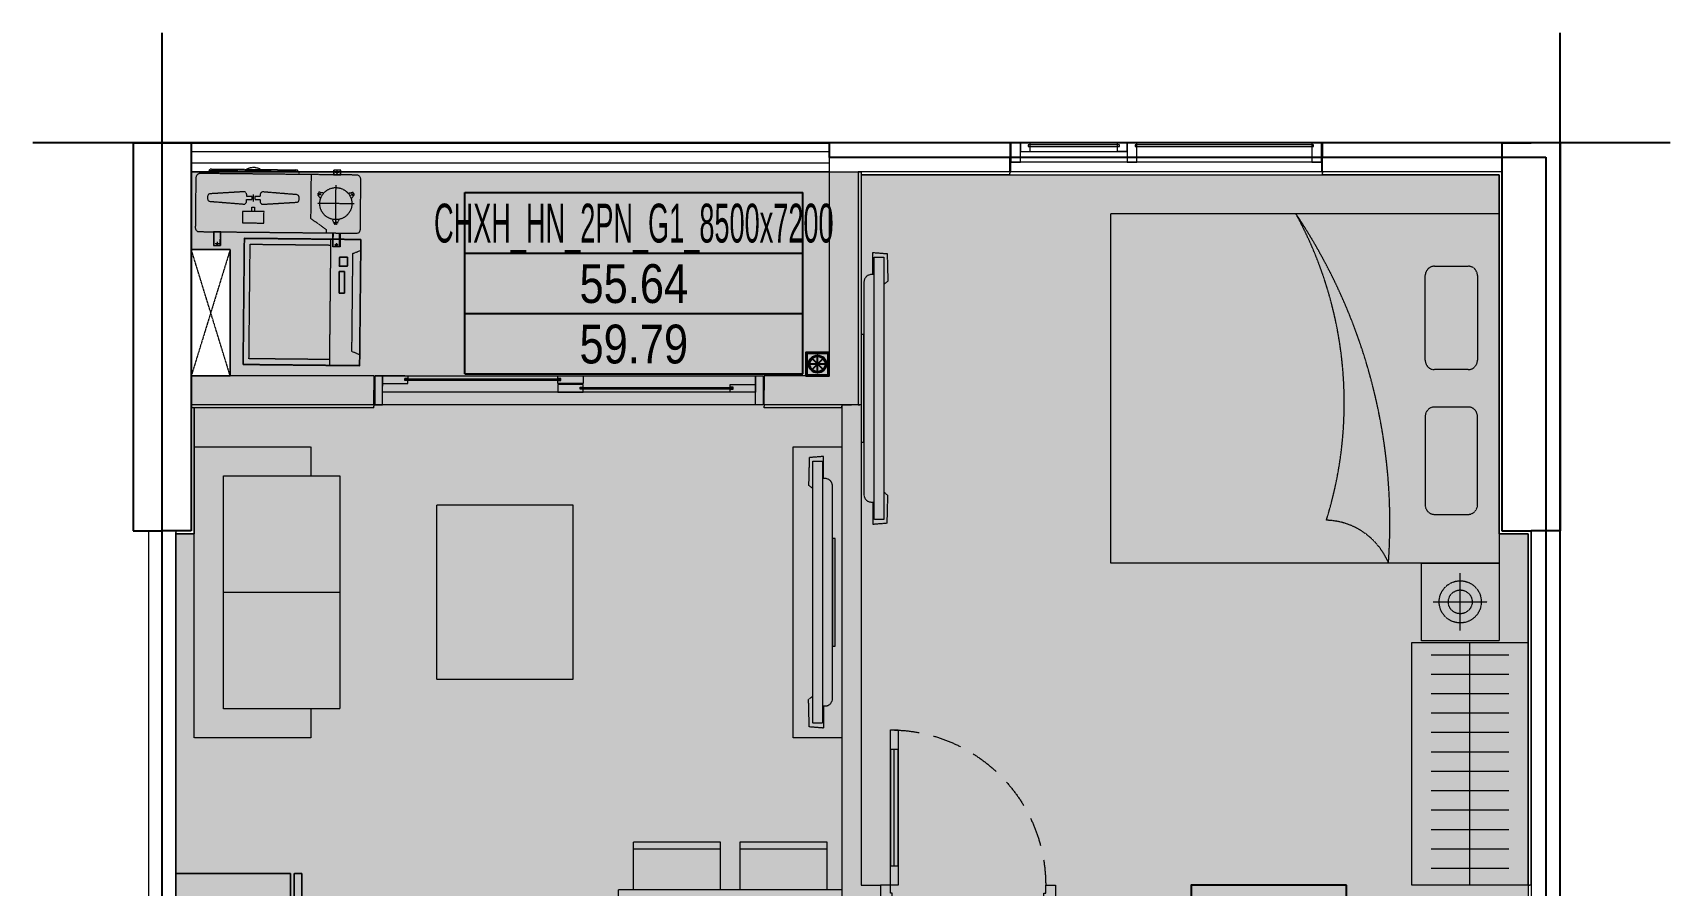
# Model space of a CAD drawing. Header units: millimetres. Extents: x -623 to 7810, y -754 to 8898.
# Drawn here: x -623 to 7810, y 4506 to 8898 of the extents above; entities that cross this region are included whole.
import ezdxf
from ezdxf.enums import TextEntityAlignment as Align

# ---------------------------------------------------------------- set-up
doc = ezdxf.new("R2010")
doc.units = ezdxf.units.MM
for name, pattern in [('3PN B$0$HIDDENX2', [0.75, 0.5, -0.25]), ('CONTINOUS', [0]), ('HIDDEN', [9.525, 6.35, -3.175]), ('HIDDENX2', [0.75, 0.5, -0.25])]:
    doc.linetypes.add(name, pattern=pattern)
doc.layers.get('0').update_dxf_attribs({"color": 231})
doc.layers.get('DefPoints').update_dxf_attribs({"color": 191})
for name, color, linetype in [('2PN A1$0$KT - Net Nhat', 8, 'Continuous'), ('A-CONC', 2, 'Continuous'), ('A-EQPM', 127, 'Continuous')]:
    doc.layers.add(name, color=color, linetype=linetype)
doc.layers.add('A-AREA-WALL-CENTER', color=210, linetype='Continuous', plot=False)
for name, color, linetype, lineweight in [('A-Dien tich TT', 152, 'HIDDENX2', 5), ('A-DOOR', 142, 'Continuous', 9), ('A-FNSH', 253, 'Continuous', 9), ('A-FURN', 251, 'HIDDEN', 5), ('A-HIDD', 45, 'HIDDEN', 9), ('A-PATT', 252, 'Continuous', 9), ('A-RAIL', 153, 'Continuous', 9), ('A-WALL-INT', 31, 'Continuous', 20), ('A-WALL-PRTN', 6, 'Continuous', 9)]:
    doc.layers.add(name, color=color, linetype=linetype, lineweight=lineweight)
doc.styles.add('VTK_Arial', font='arial.ttf', dxfattribs={"width": 0.8})

# ---------------------------------------------------------------- blocks, each defined once
blk = doc.blocks.new('DT-CAN')
at = {"layer": 'DefPoints'}
for p, q in [((-870.7, 0), (870.7, 0)), ((-870.7, -934.4), (-870.7, 0)), ((870.7, -934.4), (870.7, 0)), ((-870.7, -311.5), (870.7, -311.5)), ((-870.7, -622.9), (870.7, -622.9)), ((-870.7, -934.4), (870.7, -934.4))]:
    blk.add_line(p, q, dxfattribs=at)
at = {"layer": 'DefPoints', "color": 7, "style": 'VTK_Arial', "width": 0.5}
blk.add_attdef('LOAICAN', text='', height=200, dxfattribs=at).set_placement((0, -257.5), align=Align.CENTER)
at = {"layer": 'DefPoints', "color": 5, "style": 'VTK_Arial', "width": 0.8}
blk.add_attdef('DT-TT', text='', height=200, dxfattribs=at).set_placement((0, -569), align=Align.CENTER)
at = {"layer": 'DefPoints', "color": 6, "style": 'VTK_Arial', "width": 0.8}
blk.add_attdef('DT-TIM', text='', height=200, dxfattribs=at).set_placement((0, -880.4), align=Align.CENTER)
blk = doc.blocks.new('E-CHUNG-MAYGIAT-01')
at = {"linetype": 'HIDDEN', "ltscale": 0.3}
for p, q in [((325, 235), (-325, 235)), ((-325, 235), (-325, -365)), ((-325, 235), (-325, -209.2)), ((-325, 235), (325, 235)), ((-295, 205), (295, 205)), ((-295, -209.2), (-295, 205)), ((295, 205), (295, -209.2)), ((325, -365), (325, 235)), ((325, 235), (325, -209.2)), ((-325, -365), (-325, -209.2)), ((325, -209.2), (-325, -209.2)), ((295, -209.2), (-295, -209.2)), ((325, -365), (325, -209.2)), ((-268.8, -365), (-252.7, -324.6)), ((-252.7, -324.6), (252.7, -324.6)), ((48.1, -255.4), (48.1, -283.1)), ((158.8, -255.4), (48.1, -255.4)), ((48.1, -283.1), (158.8, -283.1)), ((158.8, -283.1), (158.8, -255.4)), ((186.5, -255.4), (186.5, -296.9)), ((232.7, -255.4), (186.5, -255.4)), ((186.5, -296.9), (232.7, -296.9)), ((232.7, -296.9), (232.7, -255.4)), ((252.7, -324.6), (268.8, -365)), ((-325, -365), (325, -365)), ((-325, -365), (325, -365))]:
    blk.add_line(p, q, dxfattribs=at)
for points in [[(325, -365), (-325, -365), (-325, 235), (325, 235)], [(325, -365), (-325, -365), (-325, -209.2), (-325, 235), (325, 235), (325, -209.2)], [(-295, -209.2), (-295, 205), (295, 205), (295, -209.2)], [(158.8, -283.1), (48.1, -283.1), (48.1, -255.4), (158.8, -255.4)], [(232.7, -296.9), (186.5, -296.9), (186.5, -255.4), (232.7, -255.4)]]:
    blk.add_lwpolyline(points, close=True, dxfattribs=at)
blk = doc.blocks.new('F-PN-GIUONG-2000X1800')
at = {"linetype": 'HIDDEN', "ltscale": 0.3}
for p, q in [((332.5, -250.5), (159.2, -250.5)), ((111.4, -298.4), (111.4, -755.8)), ((380.4, -755.8), (380.4, -298.4)), ((159.2, -803.7), (332.5, -803.7)), ((159.2, -996.3), (332.5, -996.3)), ((111.4, -1481), (111.4, -1044.2)), ((380.4, -1044.2), (380.4, -1481)), ((332.5, -1528.8), (159.2, -1528.8))]:
    blk.add_line(p, q, dxfattribs=at)
blk.add_lwpolyline([(2000, 0), (2000, -1800), (0, -1800), (0, 0), (2000, 0)], dxfattribs=at)
for centre, radius, start, end in [((3425.4, -206.5), 2863.1, 175.86471, 213.81984), ((898.8, 135.1), 355.7, 202.32224, 268.49672), ((159.2, -298.4), 47.8, 90, 180), ((332.5, -298.4), 47.8, 0, 90), ((2827.6, -825.1), 2030.2, 162.67464, 208.69937), ((159.2, -755.8), 47.8, 180, 270), ((332.5, -755.8), 47.8, 270, 0), ((159.2, -1044.2), 47.8, 90, 180), ((332.5, -1044.2), 47.8, 0, 90), ((159.2, -1481), 47.8, 180, 270), ((332.5, -1481), 47.8, 270, 0)]:
    blk.add_arc(centre, radius, start, end, dxfattribs=at)
blk = doc.blocks.new('E-CHUNG-CUCNONG-DH')
at = {"linetype": 'HIDDEN', "ltscale": 0.3}
for p, q in [((292.8, 313.7), (311.7, 313.7)), ((302.2, 304.3), (302.2, 323.2)), ((-127.5, 157.6), (-127.5, 194.3)), ((221.4, 195.2), (205, 204.7)), ((217.9, 208.1), (208.5, 191.8)), ((297.5, 56.8), (297.5, 245.7)), ((373.6, 195.2), (390, 204.7)), ((386.5, 191.8), (377.1, 208.1)), ((391.9, 151.3), (203.1, 151.3)), ((288.1, 53.9), (306.9, 53.9)), ((297.5, 63.4), (297.5, 44.5)), ((-302.2, -61.4), (-321.1, -61.4)), ((-311.7, -51.9), (-311.7, -70.8)), ((292.8, -61.4), (311.7, -61.4)), ((302.2, -51.9), (302.2, -70.8))]:
    blk.add_line(p, q, dxfattribs=at)
blk.add_lwpolyline([(-406.1, 0), (406.1, 0, 0.414214), (425, 18.9), (425, 275.9, 0.414214), (401.4, 299.6), (-401.4, 299.6, 0.414214), (-425, 275.9), (-425, 18.9, 0.414214)], format="xyb", close=True, dxfattribs=at)
for points in [[(-363.6, 299.6), (-357.7, 314.3, -0.306678), (-344.6, 323.2), (89.6, 323.2, -0.306678), (102.7, 314.3), (108.6, 299.6)], [(219, 177.2), (205.8, 194.1, -0.677033), (214.5, 209.3), (235.8, 206.2)], [(359.2, 206.2), (380.5, 209.3, -0.677033), (389.2, 194.1), (376, 177.2)], [(314.2, 70.4), (306.3, 50.4, -0.677033), (288.7, 50.4), (280.8, 70.4)]]:
    blk.add_lwpolyline(points, format="xyb", dxfattribs=at)
for points in [[(102.7, 314.3), (-357.7, 314.3)], [(250.3, 0), (250.3, 16.2), (170, 72.6), (170, 299.6)], [(286.2, 323.2), (286.2, 299.6)], [(318.3, 323.2), (318.3, 299.6)], [(-134.4, 106.2), (-134.4, 128.2), (-120.6, 128.2), (-120.6, 106.2)], [(-327.7, -70.8), (-327.7, 0)], [(-295.6, -70.8), (-295.6, 0)], [(286.2, -70.8), (286.2, 0)], [(318.3, -70.8), (318.3, 0)]]:
    blk.add_lwpolyline(points, dxfattribs=at)
for points in [[(283.3, 299.6), (321.1, 299.6), (321.1, 323.2), (283.3, 323.2)], [(-182.9, 47.4), (-72.1, 47.4), (-72.1, 106.2), (-182.9, 106.2)], [(283.3, 0), (321.1, 0), (321.1, -70.8), (283.3, -70.8)], [(-292.8, 0), (-330.6, 0), (-330.6, -70.8), (-292.8, -70.8)]]:
    blk.add_lwpolyline(points, close=True, dxfattribs=at)
for centre, radius in [((302.2, 313.7), 4.72), ((297.5, 151.3), 82.6), ((-311.7, -61.4), 4.72), ((302.2, -61.4), 4.72)]:
    blk.add_circle(centre, radius, dxfattribs=at)
blk.add_arc((-127.5, 257.1), 75.6, 61.04446, 118.95554, dxfattribs=at)
for points, weights, knots in [([(-162.1, 193.1), (-162.1, 188.2), (-162.1, 183.3), (-148.2, 183.3), (-134.3, 183.3), (-134.3, 175.9), (-134.3, 168.6), (-148.2, 168.6), (-162.1, 168.6), (-162.1, 163.7), (-162.1, 158.8), (-162.1, 152.4), (-166.6, 148), (-171, 143.6), (-177.1, 144.2), (-264, 150.3), (-350.9, 156.5), (-363.6, 157.6), (-363.6, 171.1), (-363.6, 175.9), (-363.6, 180.7), (-363.6, 194.3), (-350.9, 195.4), (-264, 201.6), (-177.1, 207.7), (-171, 208.2), (-166.6, 203.9), (-162.1, 199.5), (-162.1, 193.1)], [1, 1, 1, 1, 1, 1, 1, 1, 1, 1, 1, 0.916058650995, 1, 0.916058650995, 1, 1, 1, 0.734760240583, 1, 1, 1, 0.734760240583, 1, 1, 1, 0.916058650995, 1, 0.916058650995, 1], [0, 0, 0, 1, 1, 2, 2, 3, 3, 4, 4, 5, 5, 5.825313, 5.825313, 6.650626, 6.650626, 7.650626, 7.650626, 9.141593, 9.141593, 10.141593, 10.141593, 11.632559, 11.632559, 12.632559, 12.632559, 13.457872, 13.457872, 14.283185, 14.283185, 14.283185]), ([(95.9, 156.5), (9, 150.3), (-77.9, 144.2), (-84, 143.6), (-88.4, 148), (-92.9, 152.4), (-92.9, 158.8), (-92.9, 163.7), (-92.9, 168.6), (-106.8, 168.6), (-120.7, 168.6), (-120.7, 175.9), (-120.7, 183.3), (-106.8, 183.3), (-92.9, 183.3), (-92.9, 188.2), (-92.9, 193.1), (-92.9, 199.5), (-88.4, 203.9), (-84, 208.2), (-77.9, 207.7), (9, 201.6), (95.9, 195.4), (108.6, 194.3), (108.6, 180.7), (108.6, 175.9), (108.6, 171.1), (108.6, 157.6), (95.9, 156.5)], [1, 1, 1, 0.916058650995, 1, 0.916058650995, 1, 1, 1, 1, 1, 1, 1, 1, 1, 1, 1, 0.916058650995, 1, 0.916058650995, 1, 1, 1, 0.734760240583, 1, 1, 1, 0.734760240583, 1], [0, 0, 0, 1, 1, 1.825313, 1.825313, 2.650626, 2.650626, 3.650626, 3.650626, 4.650626, 4.650626, 5.650626, 5.650626, 6.650626, 6.650626, 7.650626, 7.650626, 8.475939, 8.475939, 9.301253, 9.301253, 10.301253, 10.301253, 11.792219, 11.792219, 12.792219, 12.792219, 14.283185, 14.283185, 14.283185])]:
    blk.add_rational_spline(points, weights, degree=2, knots=knots, dxfattribs=at)
blk = doc.blocks.new('*U21')
at = {"linetype": 'HIDDEN', "ltscale": 0.3}
for p, q in [((-750, -150), (-750, -1350)), ((-150, -150), (-750, -150)), ((-150, -1350), (-150, -150)), ((-150, -750), (-750, -750)), ((-750, -1350), (-150, -1350))]:
    blk.add_line(p, q, dxfattribs=at)
blk.add_lwpolyline([(-600, -1350), (-600, -1500), (0, -1500), (0, 0), (-600, 0), (-600, -150)], dxfattribs=at)
blk = doc.blocks.new('*U22')
blk.add_line((3285, 150), (0, 150))
for points in [[(0, 150), (3285, 150), (3285, 0), (0, 0)], [(0, 105), (3285, 105), (3285, 45), (0, 45)]]:
    blk.add_lwpolyline(points, close=True)
blk = doc.blocks.new('*U23')
blk.add_line((-100, -70), (-700, -70))
for points in [[(100, 0), (100, -60), (40, -60), (40, -50), (0, -50), (0, 0)], [(0, -50), (-800, -50), (-800, -90), (0, -90)], [(-100, -50), (-100, -90), (-700, -90), (-700, -50)], [(100, -900), (100, -840), (40, -840), (40, -850), (0, -850), (0, -900)]]:
    blk.add_lwpolyline(points, close=True)
at = {"linetype": '3PN B$0$HIDDENX2', "ltscale": 300}
blk.add_arc((0, -50), 800, 180, 270, dxfattribs=at)
blk = doc.blocks.new('*U10')
at = {"linetype": 'HIDDEN', "ltscale": 0.3}
for p, q in [((75, 644.4), (75, 400)), ((525, 644.4), (75, 644.4)), ((75, 608.9), (525, 608.9)), ((525, 400), (525, 644.4)), ((1075, 644.4), (625, 644.4)), ((625, 644.4), (625, 400)), ((625, 608.9), (1075, 608.9)), ((1075, 400), (1075, 644.4)), ((1150, 400), (0, 400)), ((0, 400), (0, -400)), ((1150, -400), (1150, 400)), ((0, -400), (1150, -400)), ((75, -644.4), (75, -400)), ((525, -400), (525, -644.4)), ((625, -644.4), (625, -400)), ((1075, -400), (1075, -644.4)), ((525, -608.9), (75, -608.9)), ((525, -644.4), (75, -644.4)), ((1075, -608.9), (625, -608.9)), ((1075, -644.4), (625, -644.4))]:
    blk.add_line(p, q, dxfattribs=at)
blk = doc.blocks.new('*U26')
at = {"linetype": 'HIDDEN', "ltscale": 0.3}
for points in [[(1500, 0), (1500, -250), (0, -250), (0, 0)], [(473.1, -33.8), (473.1, -48), (1026.9, -48), (1026.9, -33.8)], [(1425, -100), (1425, -150), (75, -150), (75, -100)]]:
    blk.add_lwpolyline(points, close=True, dxfattribs=at)
blk.add_lwpolyline([(1335.8, -100), (1335.8, -86.3, 0.414214), (1297.4, -48), (202.6, -48, 0.414214), (164.2, -86.3), (164.2, -100)], format="xyb", close=True, dxfattribs=at)
for points in [[(164.2, -93.8), (50.4, -93.8), (56.3, -167.7), (198.5, -171.1), (215.2, -150)], [(1335.8, -93.8), (1449.6, -93.8), (1443.7, -167.7), (1301.5, -171.1), (1284.8, -150)]]:
    blk.add_lwpolyline(points, dxfattribs=at)
blk = doc.blocks.new('F-PK-TV-01')
at = {"linetype": 'HIDDEN', "ltscale": 0.3}
for points in [[(0, -113.8), (0, 0), (-73.9, -5.9), (-77.3, -148.1), (-56.2, -164.8)], [(0, -1285.4), (0, -1399.2), (-73.9, -1393.3), (-77.3, -1251.1), (-56.2, -1234.4)]]:
    blk.add_lwpolyline(points, dxfattribs=at)
for points in [[(-6.2, -1374.6), (-56.2, -1374.6), (-56.2, -24.6), (-6.2, -24.6)], [(60, -422.7), (45.8, -422.7), (45.8, -976.5), (60, -976.5)]]:
    blk.add_lwpolyline(points, close=True, dxfattribs=at)
blk.add_lwpolyline([(-6.2, -1285.4), (7.4, -1285.4, 0.414214), (45.8, -1247), (45.8, -152.2, 0.414214), (7.4, -113.8), (-6.2, -113.8)], format="xyb", close=True, dxfattribs=at)
blk = doc.blocks.new('*U29')
at = {"linetype": 'HIDDEN', "ltscale": 0.3}
blk.add_line((1960, 85), (40, 85), dxfattribs=at)
for p, q in [((158.1, 15.5), (158.1, 24.5)), ((1060.6, 60.5), (1060.6, 69.5))]:
    blk.add_line(p, q)
blk.add_lwpolyline([(0, 0), (2000, 0), (2000, 150), (0, 150)], close=True)
for points in [[(40, 54.5), (40, 0), (0, 0), (0, 150), (40, 150), (40, 0), (40, 0), (40, 54.5)], [(1072.5, 45), (942.5, 45), (942.5, 45), (942.5, 45), (942.5, 85), (1057.5, 85), (1064.5, 85), (1072.5, 85), (1072.5, 70), (1057.5, 70), (1057.5, 60), (1072.5, 60), (1072.5, 45)], [(1960, 45), (1960, 45), (1960, 85), (1845.5, 85), (1838.5, 85), (1830.5, 85), (1830.5, 70), (1845.5, 70), (1845.5, 60)], [(1960, 54.5), (1960, 0), (2000, 0), (2000, 150), (1960, 150), (1960, 0), (1960, 0), (1960, 54.5)], [(155, 0), (40, 0), (40, 10), (40, 10), (40, 40), (155, 40), (162, 40), (170, 40), (170, 25), (155, 25), (155, 15)], [(155, 0), (162, 0), (170, 0), (170, 15), (155, 15)], [(158.1, 15.5), (954, 15.5), (954, 24.5), (158.1, 24.5)], [(942.5, 0), (1072.5, 0), (1072.5, 0), (1072.5, 0), (1072.5, 40), (957.5, 40), (950.5, 40), (942.5, 40), (942.5, 25), (957.5, 25), (957.5, 15), (942.5, 15), (942.5, 0)], [(1060.6, 60.5), (1842, 60.5), (1842, 69.5), (1060.6, 69.5)], [(1845.5, 60), (1830.5, 60), (1830.5, 45), (1960, 45), (1960, 45), (1960, 45), (1960, 45)]]:
    blk.add_lwpolyline(points)
blk = doc.blocks.new('*U30')
blk.add_line((0, -150), (1600, -150))
at = {"ltscale": 2000}
for points in [[(0, 0), (0, -150), (-5, -150), (-5, 0)], [(1605, 0), (1605, -150), (1600, -150), (1600, 0)]]:
    blk.add_lwpolyline(points, close=True, dxfattribs=at)
for points in [[(1600, 0), (0, 0), (0, -100), (1600, -100)], [(0, 0), (50, 0), (50, -100), (0, -100)], [(950, 0), (1000, 0), (1000, -100), (950, -100)], [(1000, 0), (1550, 0), (1550, -45), (1000, -45)], [(1050, 0), (1000, 0), (1000, -45), (1050, -45)], [(1500, 0), (1550, 0), (1550, -45), (1500, -45)], [(1550, 0), (1600, 0), (1600, -100), (1550, -100)], [(40, -10), (960, -10), (960, -20), (40, -20)], [(1040, -10), (1510, -10), (1510, -20), (1040, -20)]]:
    blk.add_lwpolyline(points, close=True)
blk = doc.blocks.new('F-PN-DONGIUONG-01')
at = {"linetype": 'HIDDEN', "ltscale": 0.3}
for p, q in [((-200, -348.1), (-200, -51.9)), ((-338.8, -200), (-61.2, -200))]:
    blk.add_line(p, q, dxfattribs=at)
blk.add_lwpolyline([(0, -400), (-400, -400), (-400, 0), (0, 0)], close=True, dxfattribs=at)
for radius in [108.5, 61.3]:
    blk.add_circle((-200, -200), radius, dxfattribs=at)
blk = doc.blocks.new('*U34')
at = {"linetype": 'HIDDEN', "ltscale": 0.3}
for p, q in [((86.1, 499.5), (86.1, 101.1)), ((186.1, 499.5), (186.1, 101.1)), ((286.1, 499.5), (286.1, 101.1)), ((386.1, 499.5), (386.1, 101.1)), ((486.1, 499.5), (486.1, 101.1)), ((586.1, 499.5), (586.1, 101.1)), ((686.1, 499.5), (686.1, 101.1)), ((786.1, 499.5), (786.1, 101.1)), ((886.1, 499.5), (886.1, 101.1)), ((986.1, 499.5), (986.1, 101.1)), ((1086.1, 499.5), (1086.1, 101.1)), ((1186.1, 499.5), (1186.1, 101.1)), ((0, 300), (1250, 300))]:
    blk.add_line(p, q, dxfattribs=at)
blk.add_lwpolyline([(0, 0), (1250, 0), (1250, 600), (0, 600)], close=True, dxfattribs=at)
blk = doc.blocks.new('E-CHUNG-TULANH-01')
at = {"linetype": 'HIDDEN', "ltscale": 0.3}
for p, q in [((300, 650), (0, 650)), ((0, 650), (0, 610)), ((0, 650), (555, 650)), ((0, 610), (0, 650)), ((0, 610), (650, 610)), ((650, 610), (0, 610)), ((310, 650), (300, 650)), ((555, 650), (310, 650)), ((615, 660), (555, 660)), ((555, 660), (555, 650)), ((555, 660), (555, 640)), ((615, 660), (555, 660)), ((555, 640), (615, 640)), ((615, 650), (615, 660)), ((615, 640), (615, 660)), ((650, 650), (615, 650)), ((650, 610), (650, 650)), ((650, 650), (650, 610)), ((0, 590), (0, 0)), ((650, 590), (0, 590)), ((0, 590), (650, 590)), ((0, 0), (0, 590)), ((650, 0), (650, 590)), ((650, 590), (650, 0))]:
    blk.add_line(p, q, dxfattribs=at)
blk.add_lwpolyline([(0, 0), (650, 0), (650, 590), (0, 590)], close=True, dxfattribs=at)
blk = doc.blocks.new('E-CHUNG-GATHOATSAN-01')
at = {"ltscale": 2}
for p, q in [((88.3, 88.3), (31.7, 31.7)), ((88.3, 31.7), (31.7, 88.3)), ((60, 20), (60, 100)), ((100, 60), (20, 60))]:
    blk.add_line(p, q, dxfattribs=at)
for points in [[(120, 120), (0, 120), (0, 0), (120, 0)], [(115, 115), (5, 115), (5, 5), (115, 5)]]:
    blk.add_lwpolyline(points, close=True, dxfattribs=at)
for radius in [45, 40]:
    blk.add_circle((60, 60), radius, dxfattribs=at)
blk = doc.blocks.new('F-PK-BANSOAN-01')
at = {"linetype": 'HIDDEN', "ltscale": 0.3}
blk.add_lwpolyline([(-700, -900), (-700, 0), (0, 0), (0, -900)], close=True, dxfattribs=at)

msp = doc.modelspace()

# ---------------------------------------------------------------- hatches: boundary and pattern name
at = {"layer": 'A-PATT', "ltscale": 0.3, "true_color": 0xeecdb4}
h = msp.add_hatch(color=254, dxfattribs=at)
h.dxf.hatch_style = 1
h.paths.add_polyline_path([(193.4, 7131.1), (393.4, 7131.1), (393.4, 7781.1), (193.4, 7781.1), (193.4, 8181.1), (1293.4, 8181.1), (1293.4, 8181.1), (3643.4, 8181), (3643.4, 8166), (6928.4, 8166.1), (6928.4, 6316.1), (7078.4, 6316.1), (7078.4, 146.1), (5228.4, 146.1), (5228.4, -28.9), (2123.4, -28.9), (2123.4, -13.9), (208.4, -13.9), (208.4, 906.1), (588.4, 906.1), (588.4, 1916.1), (113.4, 1916.1), (113.4, 6316.1), (208.4, 6316.1), (208.4, 6966.1), (193.4, 6966.2)])

# ---------------------------------------------------------------- linework, layer by layer
at = {"layer": '2PN A1$0$KT - Net Nhat'}
msp.add_lwpolyline([(6143.4, 4506.1), (5343.4, 4506.1), (5343.4, 4381.1), (6143.4, 4381.1)], close=True, dxfattribs=at)
at = {"layer": 'A-AREA-WALL-CENTER'}
msp.add_lwpolyline([(7168.4, 8256.1), (7168.4, -98.9), (43.4, -98.9), (43.4, 1831.1), (43.4, 1831.1), (43.4, 2498.5), (43.4, 2498.5), (43.4, 8181.1), (43.4, 8181.1), (43.4, 8181.1), (43.4, 8181.1), (43.4, 8331.1), (3478.4, 8331), (3478.4, 8256.1)], close=True, dxfattribs=at)
at = {"layer": 'A-CONC'}
for p, q in [((-106.6, 8331.1), (43.4, 8331.1)), ((-106.6, 8331.1), (-106.6, 6331.1)), ((193.4, 8331.1), (43.4, 8331.1)), ((193.4, 8331.1), (193.4, 6331.1)), ((6943.4, 8331.1), (7093.4, 8331.1)), ((6943.4, 8331.1), (6943.4, 6331.1)), ((7243.4, 8331.1), (7093.4, 8331.1)), ((7243.4, 8331.1), (7243.4, 6331.1)), ((-106.6, 6331.1), (43.4, 6331.1)), ((193.4, 6331.1), (43.4, 6331.1)), ((6943.4, 6331.1), (7093.4, 6331.1)), ((7243.4, 6331.1), (7093.4, 6331.1))]:
    msp.add_line(p, q, dxfattribs=at)
at = {"layer": 'A-Dien tich TT', "linetype": 'CONTINOUS'}
msp.add_lwpolyline([(113.4, 1916.1), (113.4, 6316.1), (208.4, 6316.1), (208.4, 6966.1), (193.4, 6966.2), (193.4, 7131.1), (393.4, 7131.1), (393.4, 7781.1), (193.4, 7781.1), (193.4, 8181.1), (1293.4, 8181.1), (1293.4, 8181.1), (3643.4, 8181), (3643.4, 8181), (3643.4, 8166), (6928.4, 8166.1), (6928.4, 6316.1), (7078.4, 6316.1), (7078.4, 146.1)], dxfattribs=at)
at = {"layer": 'A-FNSH'}
for p, q in [((4408.4, 8181), (3628.4, 8181)), ((3628.4, 8181), (3628.4, 6981)), ((4408.4, 8181), (4408.4, 8173.5)), ((6943.4, 8181.1), (6018.4, 8181.1)), ((6018.4, 8181.1), (6018.4, 8173.6)), ((6943.4, 6331.1), (6943.4, 8181.1)), ((4408.4, 8166), (3643.4, 8166)), ((3643.4, 8166), (3643.4, 6981)), ((4408.4, 8166), (4408.4, 8173.5)), ((6018.4, 8166.1), (6018.4, 8173.6)), ((6928.4, 8166.1), (6018.4, 8166.1)), ((6928.4, 6316.1), (6928.4, 8166.1)), ((1133.4, 6981.1), (193.4, 6981.1)), ((193.4, 6981.1), (193.4, 6331.1)), ((1133.4, 6966.1), (208.4, 6966.1)), ((208.4, 6966.1), (208.4, 6316.1)), ((1133.4, 6981.1), (1133.4, 6973.6)), ((1133.4, 6966.1), (1133.4, 6973.6)), ((3543.4, 6981), (3143.4, 6981)), ((3143.4, 6981), (3143.4, 6973.5)), ((3143.4, 6966), (3143.4, 6973.5)), ((3543.4, 6966), (3143.4, 6966)), ((3543.4, 6981), (3543.4, 6973.5)), ((3543.4, 6966), (3543.4, 6973.5)), ((3628.4, 6981), (3635.9, 6981)), ((3643.4, 6981), (3635.9, 6981)), ((193.4, 6331.1), (113.4, 6331.1)), ((113.4, 6331.1), (113.4, 6323.6)), ((7093.4, 6331.1), (6943.4, 6331.1)), ((7093.4, 4506.1), (7093.4, 6331.1)), ((113.4, 6316.1), (113.4, 6323.6)), ((208.4, 6316.1), (113.4, 6316.1)), ((7078.4, 6316.1), (6928.4, 6316.1)), ((7078.4, 4506.1), (7078.4, 6316.1)), ((7078.4, 4506.1), (7085.9, 4506.1)), ((7093.4, 4506.1), (7085.9, 4506.1))]:
    msp.add_line(p, q, dxfattribs=at)
at = {"layer": 'A-HIDD', "ltscale": 0.05}
msp.add_lwpolyline([(393.4, 7131.1), (193.4, 7131.1), (193.4, 7781.1), (393.4, 7781.1)], close=True, dxfattribs=at)
for points in [[(393.4, 7781.1), (193.4, 7131.1)], [(393.4, 7131.1), (193.4, 7781.1)]]:
    msp.add_lwpolyline(points, dxfattribs=at)
at = {"layer": 'A-WALL-INT'}
for p, q in [((3543.4, 6981), (3593.4, 6981)), ((3543.4, 6981), (3543.4, 4406.1)), ((3643.4, 6981), (3593.4, 6981)), ((3643.4, 6981), (3643.4, 4506.1)), ((-26.6, 6331.1), (43.4, 6331.1)), ((-26.6, 6331.1), (-26.6, 1821.1)), ((113.4, 6331.1), (43.4, 6331.1)), ((113.4, 6331.1), (113.4, 1821.1)), ((3643.4, 4506.1), (3743.4, 4506.1)), ((3743.4, 4506.1), (3743.4, 4456.1))]:
    msp.add_line(p, q, dxfattribs=at)
at = {"layer": 'A-WALL-PRTN'}
for p, q in [((4408.4, 8331), (3478.4, 8331)), ((3478.4, 8331), (3478.4, 7131)), ((4408.4, 8331), (4408.4, 8256)), ((6943.4, 8331.1), (6018.4, 8331.1)), ((6018.4, 8331.1), (6018.4, 8256.1)), ((6943.4, 8331.1), (6943.4, 8256.1)), ((4408.4, 8181), (3628.4, 8181)), ((3628.4, 8181), (3628.4, 6981)), ((4408.4, 8181), (4408.4, 8256)), ((6018.4, 8181.1), (6018.4, 8256.1)), ((6943.4, 8181.1), (6018.4, 8181.1)), ((6943.4, 8181.1), (6943.4, 8256.1)), ((1133.4, 7131.1), (193.4, 7131.1)), ((193.4, 7131.1), (193.4, 7056.1)), ((1133.4, 7131.1), (1133.4, 7056.1)), ((3478.4, 7131), (3143.4, 7131)), ((3143.4, 7131), (3143.4, 7056)), ((193.4, 6981.1), (193.4, 7056.1)), ((1133.4, 6981.1), (1133.4, 7056.1)), ((3143.4, 6981), (3143.4, 7056)), ((1133.4, 6981.1), (193.4, 6981.1)), ((3628.4, 6981), (3143.4, 6981)), ((7093.4, 6331.1), (7168.4, 6331.1)), ((7093.4, 6331.1), (7093.4, 2116.1)), ((7243.4, 6331.1), (7168.4, 6331.1)), ((7243.4, 6331.1), (7243.4, 2116.1))]:
    msp.add_line(p, q, dxfattribs=at)
at = {"layer": 'DefPoints', "ltscale": 0.3}
for p, q in [((43.4, -735.5), (43.4, 8897.7)), ((7243.4, -735.5), (7243.4, 8897.7)), ((7809.9, 8331.1), (-623.2, 8331.1))]:
    msp.add_line(p, q, dxfattribs=at)

# ---------------------------------------------------------------- block references
at = {"layer": 'A-DOOR', "linetype": 'HIDDEN', "xscale": -1}
msp.add_blockref('*U30', (6013.4, 8331.1), dxfattribs=at)
at = {"layer": 'A-DOOR', "xscale": -1, "rotation": 180}
msp.add_blockref('*U29', (1138.4, 7131.1), dxfattribs=at)
at = {"layer": 'A-DOOR', "ltscale": 0.3, "xscale": -1, "rotation": 90}
msp.add_blockref('*U23', (3743.4, 4506.1), dxfattribs=at)
at = {"layer": 'A-EQPM', "linetype": 'HIDDEN'}
msp.add_blockref('E-CHUNG-GATHOATSAN-01', (3358.4, 7131), dxfattribs=at)
at = {"layer": 'A-FURN', "linetype": 'HIDDEN'}
for name, p, rotation in [('E-CHUNG-CUCNONG-DH', (638.8, 7869.1), 359.4222066834466), ('*U26', (3543.4, 6765.4), 270)]:
    msp.add_blockref(name, p, dxfattribs=dict(at, rotation=rotation))
at = {"layer": 'A-FURN'}
for name, p, rotation in [('F-PN-GIUONG-2000X1800', (6928.4, 6166), 179.9999999999999), ('F-PK-TV-01', (3703.3, 6366.4), 180)]:
    msp.add_blockref(name, p, dxfattribs=dict(at, rotation=rotation))
for name, p, xscale, yscale, zscale, rotation in [('E-CHUNG-MAYGIAT-01', (698.4, 7511.3), 0.9999978343900433, 0.9999978343900433, 0.9999978343900433, 89.42220668344659), ('E-CHUNG-TULANH-01', (113.4, 4566.1), 0.9999978343900534, 0.9999978343900534, 0.9999978343900534, 270)]:
    msp.add_blockref(name, p, dxfattribs=dict(at, xscale=xscale, yscale=yscale, zscale=zscale, rotation=rotation))
at = {"layer": 'A-FURN', "xscale": -1}
msp.add_blockref('*U21', (208.4, 6765.4), dxfattribs=at)
at = {"layer": 'A-FURN'}
msp.add_blockref('F-PK-BANSOAN-01', (2158.4, 6465.4), dxfattribs=at)
at = {"layer": 'A-FURN', "linetype": 'HIDDEN'}
msp.add_blockref('F-PN-DONGIUONG-01', (6928.4, 6166), dxfattribs=at)
at = {"layer": 'A-FURN', "xscale": -1}
for name, p, rotation in [('*U34', (6478.4, 4506.1), 270), ('*U10', (2393.4, 4083.8), 180)]:
    msp.add_blockref(name, p, dxfattribs=dict(at, rotation=rotation))
at = {"layer": 'A-RAIL', "linetype": 'HIDDEN'}
msp.add_blockref('*U22', (193.4, 8181.1), dxfattribs=at)
at = {"layer": 'DefPoints'}
msp.add_blockref('DT-CAN', (2472.3, 8074.5), dxfattribs=at).add_auto_attribs({'DT-TIM': '59.79', 'DT-TT': '55.64', 'LOAICAN': 'CHXH_HN_2PN_G1_8500x7200'})

doc.saveas('drawing.dxf')
